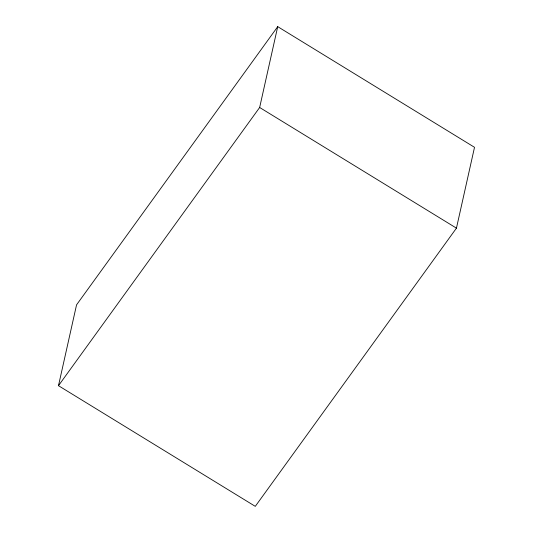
<?xml version="1.0" encoding="UTF-8"?>
<svg xmlns="http://www.w3.org/2000/svg" width="533" height="533" viewBox="0 0 533 533"><rect width="100%" height="100%" fill="white"/><g stroke="black" fill="none" stroke-linecap="round" stroke-linejoin="round"><path stroke-width="0.8" d="M58.483 385.692L76.552 304.856L277.72 26.65L474.517 147.308L456.448 228.144L255.28 506.35L58.483 385.692L259.651 107.486L277.72 26.65M259.651 107.486L456.448 228.144"/></g></svg>
